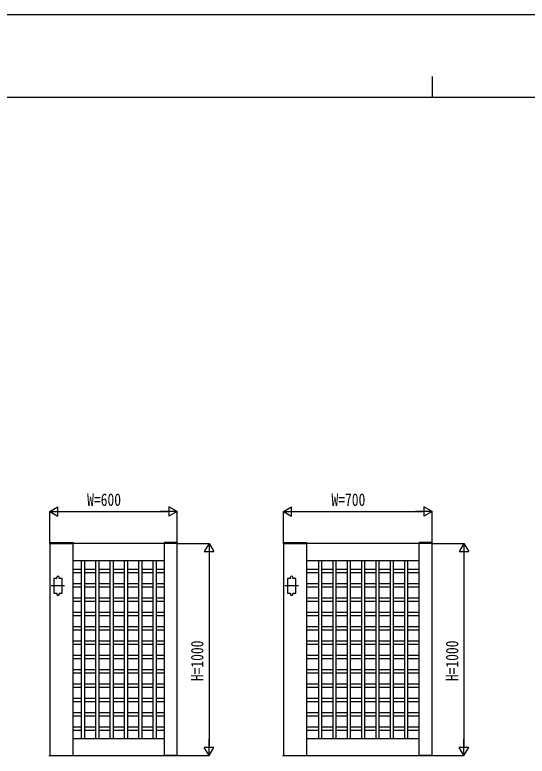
# Model space of a CAD drawing. Units: millimetres, scale not verified. Extents: x -8410 to 8410, y -5940 to 5940.
# Drawn here: x -1974 to 438, y 2447 to 5940 of the extents above; entities that cross this region are included whole.
import ezdxf
from ezdxf.enums import TextEntityAlignment as Align

# ---------------------------------------------------------------- set-up
doc = ezdxf.new("R2010")
doc.units = ezdxf.units.MM
doc.header["$LTSCALE"] = 30
for name, color, linetype in [('0-2_YKK_11', 7, 'Continuous'), ('0-3_YKK_11E', 7, 'Continuous'), ('0-4_YKK_A1', 4, 'Continuous'), ('0-5_YKK_D', 6, 'Continuous'), ('0-6_YKK_ZWAK', 7, 'Continuous')]:
    doc.layers.add(name, color=color, linetype=linetype)
doc.styles.add('ＭＳ ゴシック', font='')
doc.styles.get('ＭＳ ゴシック').set_extended_font_data('MS Gothic')

msp = doc.modelspace()

# ---------------------------------------------------------------- linework, layer by layer
at = {"layer": '0-2_YKK_11'}
for p, q in [((-1699.96, 2450), (-1699.96, 3450)), ((-1269.96, 2450), (-1269.96, 3450)), ((-599.96, 2450), (-599.96, 3450)), ((-69.96, 2450), (-69.96, 3450)), ((-1699.96, 3370), (-1269.96, 3370)), ((-599.96, 3370), (-69.96, 3370)), ((-1699.96, 2530), (-1269.96, 2530)), ((-599.96, 2530), (-69.96, 2530))]:
    msp.add_line(p, q, dxfattribs=at)
for points in [[(-1809.96, 3450), (-1809.96, 2450), (-1209.96, 2450), (-1209.96, 3450)], [(-709.96, 3450), (-709.96, 2450), (-9.96, 2450), (-9.96, 3450)]]:
    msp.add_lwpolyline(points, close=True, dxfattribs=at)
at = {"layer": '0-3_YKK_11E'}
for p, q in [((-1661.21, 3370), (-1661.21, 2530)), ((-1646.21, 3370), (-1646.21, 2530)), ((-1593.71, 3370), (-1593.71, 2530)), ((-1578.71, 3370), (-1578.71, 2530)), ((-1526.21, 3370), (-1526.21, 2530)), ((-1511.21, 3370), (-1511.21, 2530)), ((-1458.71, 3370), (-1458.71, 2530)), ((-1443.71, 3370), (-1443.71, 2530)), ((-1391.21, 3370), (-1391.21, 2530)), ((-1376.21, 3370), (-1376.21, 2530)), ((-1323.71, 3370), (-1323.71, 2530)), ((-1308.71, 3370), (-1308.71, 2530)), ((-544.96, 3370), (-544.96, 2530)), ((-529.96, 3370), (-529.96, 2530)), ((-477.46, 3370), (-477.46, 2530)), ((-462.46, 3370), (-462.46, 2530)), ((-409.96, 3370), (-409.96, 2530)), ((-394.96, 3370), (-394.96, 2530)), ((-342.46, 3370), (-342.46, 2530)), ((-327.46, 3370), (-327.46, 2530)), ((-274.96, 3370), (-274.96, 2530)), ((-259.96, 3370), (-259.96, 2530)), ((-207.46, 3370), (-207.46, 2530)), ((-192.46, 3370), (-192.46, 2530)), ((-139.96, 3370), (-139.96, 2530)), ((-124.96, 3370), (-124.96, 2530)), ((-1699.96, 3328.15), (-1661.21, 3328.15)), ((-1646.21, 3328.15), (-1593.71, 3328.15)), ((-1578.71, 3328.15), (-1526.21, 3328.15)), ((-1511.21, 3328.15), (-1458.71, 3328.15)), ((-1443.71, 3328.15), (-1391.21, 3328.15)), ((-1376.21, 3328.15), (-1323.71, 3328.15)), ((-1308.71, 3328.15), (-1269.96, 3328.15)), ((-599.96, 3328.15), (-544.96, 3328.15)), ((-529.96, 3328.15), (-477.46, 3328.15)), ((-462.46, 3328.15), (-409.96, 3328.15)), ((-394.96, 3328.15), (-342.46, 3328.15)), ((-327.46, 3328.15), (-274.96, 3328.15)), ((-259.96, 3328.15), (-207.46, 3328.15)), ((-192.46, 3328.15), (-139.96, 3328.15)), ((-124.96, 3328.15), (-69.96, 3328.15)), ((-1699.96, 3313.15), (-1661.21, 3313.15)), ((-1646.21, 3313.15), (-1593.71, 3313.15)), ((-1578.71, 3313.15), (-1526.21, 3313.15)), ((-1511.21, 3313.15), (-1458.71, 3313.15)), ((-1443.71, 3313.15), (-1391.21, 3313.15)), ((-1376.21, 3313.15), (-1323.71, 3313.15)), ((-1308.71, 3313.15), (-1269.96, 3313.15)), ((-599.96, 3313.15), (-544.96, 3313.15)), ((-529.96, 3313.15), (-477.46, 3313.15)), ((-462.46, 3313.15), (-409.96, 3313.15)), ((-394.96, 3313.15), (-342.46, 3313.15)), ((-327.46, 3313.15), (-274.96, 3313.15)), ((-259.96, 3313.15), (-207.46, 3313.15)), ((-192.46, 3313.15), (-139.96, 3313.15)), ((-124.96, 3313.15), (-69.96, 3313.15)), ((-1699.96, 3260.65), (-1661.21, 3260.65)), ((-1646.21, 3260.65), (-1593.71, 3260.65)), ((-1578.71, 3260.65), (-1526.21, 3260.65)), ((-1511.21, 3260.65), (-1458.71, 3260.65)), ((-1443.71, 3260.65), (-1391.21, 3260.65)), ((-1376.21, 3260.65), (-1323.71, 3260.65)), ((-1308.71, 3260.65), (-1269.96, 3260.65)), ((-599.96, 3260.65), (-544.96, 3260.65)), ((-529.96, 3260.65), (-477.46, 3260.65)), ((-462.46, 3260.65), (-409.96, 3260.65)), ((-394.96, 3260.65), (-342.46, 3260.65)), ((-327.46, 3260.65), (-274.96, 3260.65)), ((-259.96, 3260.65), (-207.46, 3260.65)), ((-192.46, 3260.65), (-139.96, 3260.65)), ((-124.96, 3260.65), (-69.96, 3260.65)), ((-1699.96, 3245.65), (-1661.21, 3245.65)), ((-1646.21, 3245.65), (-1593.71, 3245.65)), ((-1578.71, 3245.65), (-1526.21, 3245.65)), ((-1511.21, 3245.65), (-1458.71, 3245.65)), ((-1443.71, 3245.65), (-1391.21, 3245.65)), ((-1376.21, 3245.65), (-1323.71, 3245.65)), ((-1308.71, 3245.65), (-1269.96, 3245.65)), ((-599.96, 3245.65), (-544.96, 3245.65)), ((-529.96, 3245.65), (-477.46, 3245.65)), ((-462.46, 3245.65), (-409.96, 3245.65)), ((-394.96, 3245.65), (-342.46, 3245.65)), ((-327.46, 3245.65), (-274.96, 3245.65)), ((-259.96, 3245.65), (-207.46, 3245.65)), ((-192.46, 3245.65), (-139.96, 3245.65)), ((-124.96, 3245.65), (-69.96, 3245.65)), ((-1699.96, 3193.15), (-1661.21, 3193.15)), ((-1646.21, 3193.15), (-1593.71, 3193.15)), ((-1578.71, 3193.15), (-1526.21, 3193.15)), ((-1511.21, 3193.15), (-1458.71, 3193.15)), ((-1443.71, 3193.15), (-1391.21, 3193.15)), ((-1376.21, 3193.15), (-1323.71, 3193.15)), ((-1308.71, 3193.15), (-1269.96, 3193.15)), ((-599.96, 3193.15), (-544.96, 3193.15)), ((-529.96, 3193.15), (-477.46, 3193.15)), ((-462.46, 3193.15), (-409.96, 3193.15)), ((-394.96, 3193.15), (-342.46, 3193.15)), ((-327.46, 3193.15), (-274.96, 3193.15)), ((-259.96, 3193.15), (-207.46, 3193.15)), ((-192.46, 3193.15), (-139.96, 3193.15)), ((-124.96, 3193.15), (-69.96, 3193.15)), ((-1699.96, 3178.15), (-1661.21, 3178.15)), ((-1646.21, 3178.15), (-1593.71, 3178.15)), ((-1578.71, 3178.15), (-1526.21, 3178.15)), ((-1511.21, 3178.15), (-1458.71, 3178.15)), ((-1443.71, 3178.15), (-1391.21, 3178.15)), ((-1376.21, 3178.15), (-1323.71, 3178.15)), ((-1308.71, 3178.15), (-1269.96, 3178.15)), ((-599.96, 3178.15), (-544.96, 3178.15)), ((-529.96, 3178.15), (-477.46, 3178.15)), ((-462.46, 3178.15), (-409.96, 3178.15)), ((-394.96, 3178.15), (-342.46, 3178.15)), ((-327.46, 3178.15), (-274.96, 3178.15)), ((-259.96, 3178.15), (-207.46, 3178.15)), ((-192.46, 3178.15), (-139.96, 3178.15)), ((-124.96, 3178.15), (-69.96, 3178.15)), ((-1699.96, 3125.65), (-1661.21, 3125.65)), ((-1699.96, 3110.65), (-1661.21, 3110.65)), ((-1646.21, 3125.65), (-1593.71, 3125.65)), ((-1646.21, 3110.65), (-1593.71, 3110.65)), ((-1578.71, 3125.65), (-1526.21, 3125.65)), ((-1578.71, 3110.65), (-1526.21, 3110.65)), ((-1511.21, 3125.65), (-1458.71, 3125.65)), ((-1511.21, 3110.65), (-1458.71, 3110.65)), ((-1443.71, 3125.65), (-1391.21, 3125.65)), ((-1443.71, 3110.65), (-1391.21, 3110.65)), ((-1376.21, 3125.65), (-1323.71, 3125.65)), ((-1376.21, 3110.65), (-1323.71, 3110.65)), ((-1308.71, 3125.65), (-1269.96, 3125.65)), ((-1308.71, 3110.65), (-1269.96, 3110.65)), ((-599.96, 3125.65), (-544.96, 3125.65)), ((-599.96, 3110.65), (-544.96, 3110.65)), ((-529.96, 3125.65), (-477.46, 3125.65)), ((-529.96, 3110.65), (-477.46, 3110.65)), ((-462.46, 3125.65), (-409.96, 3125.65)), ((-462.46, 3110.65), (-409.96, 3110.65)), ((-394.96, 3125.65), (-342.46, 3125.65)), ((-394.96, 3110.65), (-342.46, 3110.65)), ((-327.46, 3125.65), (-274.96, 3125.65)), ((-327.46, 3110.65), (-274.96, 3110.65)), ((-259.96, 3125.65), (-207.46, 3125.65)), ((-259.96, 3110.65), (-207.46, 3110.65)), ((-192.46, 3125.65), (-139.96, 3125.65)), ((-192.46, 3110.65), (-139.96, 3110.65)), ((-124.96, 3125.65), (-69.96, 3125.65)), ((-124.96, 3110.65), (-69.96, 3110.65)), ((-1699.96, 3058.15), (-1661.21, 3058.15)), ((-1699.96, 3043.15), (-1661.21, 3043.15)), ((-1646.21, 3058.15), (-1593.71, 3058.15)), ((-1646.21, 3043.15), (-1593.71, 3043.15)), ((-1578.71, 3058.15), (-1526.21, 3058.15)), ((-1578.71, 3043.15), (-1526.21, 3043.15)), ((-1511.21, 3058.15), (-1458.71, 3058.15)), ((-1511.21, 3043.15), (-1458.71, 3043.15)), ((-1443.71, 3058.15), (-1391.21, 3058.15)), ((-1443.71, 3043.15), (-1391.21, 3043.15)), ((-1376.21, 3058.15), (-1323.71, 3058.15)), ((-1376.21, 3043.15), (-1323.71, 3043.15)), ((-1308.71, 3058.15), (-1269.96, 3058.15)), ((-1308.71, 3043.15), (-1269.96, 3043.15)), ((-599.96, 3058.15), (-544.96, 3058.15)), ((-599.96, 3043.15), (-544.96, 3043.15)), ((-529.96, 3058.15), (-477.46, 3058.15)), ((-529.96, 3043.15), (-477.46, 3043.15)), ((-462.46, 3058.15), (-409.96, 3058.15)), ((-462.46, 3043.15), (-409.96, 3043.15)), ((-394.96, 3058.15), (-342.46, 3058.15)), ((-394.96, 3043.15), (-342.46, 3043.15)), ((-327.46, 3058.15), (-274.96, 3058.15)), ((-327.46, 3043.15), (-274.96, 3043.15)), ((-259.96, 3058.15), (-207.46, 3058.15)), ((-259.96, 3043.15), (-207.46, 3043.15)), ((-192.46, 3058.15), (-139.96, 3058.15)), ((-192.46, 3043.15), (-139.96, 3043.15)), ((-124.96, 3058.15), (-69.96, 3058.15)), ((-124.96, 3043.15), (-69.96, 3043.15)), ((-1699.96, 2990.65), (-1661.21, 2990.65)), ((-1699.96, 2975.65), (-1661.21, 2975.65)), ((-1646.21, 2990.65), (-1593.71, 2990.65)), ((-1646.21, 2975.65), (-1593.71, 2975.65)), ((-1578.71, 2990.65), (-1526.21, 2990.65)), ((-1578.71, 2975.65), (-1526.21, 2975.65)), ((-1511.21, 2990.65), (-1458.71, 2990.65)), ((-1511.21, 2975.65), (-1458.71, 2975.65)), ((-1443.71, 2990.65), (-1391.21, 2990.65)), ((-1443.71, 2975.65), (-1391.21, 2975.65)), ((-1376.21, 2990.65), (-1323.71, 2990.65)), ((-1376.21, 2975.65), (-1323.71, 2975.65)), ((-1308.71, 2990.65), (-1269.96, 2990.65)), ((-1308.71, 2975.65), (-1269.96, 2975.65)), ((-599.96, 2990.65), (-544.96, 2990.65)), ((-599.96, 2975.65), (-544.96, 2975.65)), ((-529.96, 2990.65), (-477.46, 2990.65)), ((-529.96, 2975.65), (-477.46, 2975.65)), ((-462.46, 2990.65), (-409.96, 2990.65)), ((-462.46, 2975.65), (-409.96, 2975.65)), ((-394.96, 2990.65), (-342.46, 2990.65)), ((-394.96, 2975.65), (-342.46, 2975.65)), ((-327.46, 2990.65), (-274.96, 2990.65)), ((-327.46, 2975.65), (-274.96, 2975.65)), ((-259.96, 2990.65), (-207.46, 2990.65)), ((-259.96, 2975.65), (-207.46, 2975.65)), ((-192.46, 2990.65), (-139.96, 2990.65)), ((-192.46, 2975.65), (-139.96, 2975.65)), ((-124.96, 2990.65), (-69.96, 2990.65)), ((-124.96, 2975.65), (-69.96, 2975.65)), ((-1699.96, 2923.15), (-1661.21, 2923.15)), ((-1699.96, 2908.15), (-1661.21, 2908.15)), ((-1646.21, 2923.15), (-1593.71, 2923.15)), ((-1646.21, 2908.15), (-1593.71, 2908.15)), ((-1578.71, 2923.15), (-1526.21, 2923.15)), ((-1578.71, 2908.15), (-1526.21, 2908.15)), ((-1511.21, 2923.15), (-1458.71, 2923.15)), ((-1511.21, 2908.15), (-1458.71, 2908.15)), ((-1443.71, 2923.15), (-1391.21, 2923.15)), ((-1443.71, 2908.15), (-1391.21, 2908.15)), ((-1376.21, 2923.15), (-1323.71, 2923.15)), ((-1376.21, 2908.15), (-1323.71, 2908.15)), ((-1308.71, 2923.15), (-1269.96, 2923.15)), ((-1308.71, 2908.15), (-1269.96, 2908.15)), ((-599.96, 2923.15), (-544.96, 2923.15)), ((-599.96, 2908.15), (-544.96, 2908.15)), ((-529.96, 2923.15), (-477.46, 2923.15)), ((-529.96, 2908.15), (-477.46, 2908.15)), ((-462.46, 2923.15), (-409.96, 2923.15)), ((-462.46, 2908.15), (-409.96, 2908.15)), ((-394.96, 2923.15), (-342.46, 2923.15)), ((-394.96, 2908.15), (-342.46, 2908.15)), ((-327.46, 2923.15), (-274.96, 2923.15)), ((-327.46, 2908.15), (-274.96, 2908.15)), ((-259.96, 2923.15), (-207.46, 2923.15)), ((-259.96, 2908.15), (-207.46, 2908.15)), ((-192.46, 2923.15), (-139.96, 2923.15)), ((-192.46, 2908.15), (-139.96, 2908.15)), ((-124.96, 2923.15), (-69.96, 2923.15)), ((-124.96, 2908.15), (-69.96, 2908.15)), ((-1699.96, 2855.65), (-1661.21, 2855.65)), ((-1699.96, 2840.65), (-1661.21, 2840.65)), ((-1646.21, 2855.65), (-1593.71, 2855.65)), ((-1646.21, 2840.65), (-1593.71, 2840.65)), ((-1578.71, 2855.65), (-1526.21, 2855.65)), ((-1578.71, 2840.65), (-1526.21, 2840.65)), ((-1511.21, 2855.65), (-1458.71, 2855.65)), ((-1511.21, 2840.65), (-1458.71, 2840.65)), ((-1443.71, 2855.65), (-1391.21, 2855.65)), ((-1443.71, 2840.65), (-1391.21, 2840.65)), ((-1376.21, 2855.65), (-1323.71, 2855.65)), ((-1376.21, 2840.65), (-1323.71, 2840.65)), ((-1308.71, 2855.65), (-1269.96, 2855.65)), ((-1308.71, 2840.65), (-1269.96, 2840.65)), ((-599.96, 2855.65), (-544.96, 2855.65)), ((-599.96, 2840.65), (-544.96, 2840.65)), ((-529.96, 2855.65), (-477.46, 2855.65)), ((-529.96, 2840.65), (-477.46, 2840.65)), ((-462.46, 2855.65), (-409.96, 2855.65)), ((-462.46, 2840.65), (-409.96, 2840.65)), ((-394.96, 2855.65), (-342.46, 2855.65)), ((-394.96, 2840.65), (-342.46, 2840.65)), ((-327.46, 2855.65), (-274.96, 2855.65)), ((-327.46, 2840.65), (-274.96, 2840.65)), ((-259.96, 2855.65), (-207.46, 2855.65)), ((-259.96, 2840.65), (-207.46, 2840.65)), ((-192.46, 2855.65), (-139.96, 2855.65)), ((-192.46, 2840.65), (-139.96, 2840.65)), ((-124.96, 2855.65), (-69.96, 2855.65)), ((-124.96, 2840.65), (-69.96, 2840.65)), ((-1699.96, 2788.15), (-1661.21, 2788.15)), ((-1699.96, 2773.15), (-1661.21, 2773.15)), ((-1646.21, 2788.15), (-1593.71, 2788.15)), ((-1646.21, 2773.15), (-1593.71, 2773.15)), ((-1578.71, 2788.15), (-1526.21, 2788.15)), ((-1578.71, 2773.15), (-1526.21, 2773.15)), ((-1511.21, 2788.15), (-1458.71, 2788.15)), ((-1511.21, 2773.15), (-1458.71, 2773.15)), ((-1443.71, 2788.15), (-1391.21, 2788.15)), ((-1443.71, 2773.15), (-1391.21, 2773.15)), ((-1376.21, 2788.15), (-1323.71, 2788.15)), ((-1376.21, 2773.15), (-1323.71, 2773.15)), ((-1308.71, 2788.15), (-1269.96, 2788.15)), ((-1308.71, 2773.15), (-1269.96, 2773.15)), ((-599.96, 2788.15), (-544.96, 2788.15)), ((-599.96, 2773.15), (-544.96, 2773.15)), ((-529.96, 2788.15), (-477.46, 2788.15)), ((-529.96, 2773.15), (-477.46, 2773.15)), ((-462.46, 2788.15), (-409.96, 2788.15)), ((-462.46, 2773.15), (-409.96, 2773.15)), ((-394.96, 2788.15), (-342.46, 2788.15)), ((-394.96, 2773.15), (-342.46, 2773.15)), ((-327.46, 2788.15), (-274.96, 2788.15)), ((-327.46, 2773.15), (-274.96, 2773.15)), ((-259.96, 2788.15), (-207.46, 2788.15)), ((-259.96, 2773.15), (-207.46, 2773.15)), ((-192.46, 2788.15), (-139.96, 2788.15)), ((-192.46, 2773.15), (-139.96, 2773.15)), ((-124.96, 2788.15), (-69.96, 2788.15)), ((-124.96, 2773.15), (-69.96, 2773.15)), ((-1699.96, 2720.65), (-1661.21, 2720.65)), ((-1699.96, 2705.65), (-1661.21, 2705.65)), ((-1646.21, 2720.65), (-1593.71, 2720.65)), ((-1646.21, 2705.65), (-1593.71, 2705.65)), ((-1578.71, 2720.65), (-1526.21, 2720.65)), ((-1578.71, 2705.65), (-1526.21, 2705.65)), ((-1511.21, 2720.65), (-1458.71, 2720.65)), ((-1511.21, 2705.65), (-1458.71, 2705.65)), ((-1443.71, 2720.65), (-1391.21, 2720.65)), ((-1443.71, 2705.65), (-1391.21, 2705.65)), ((-1376.21, 2720.65), (-1323.71, 2720.65)), ((-1376.21, 2705.65), (-1323.71, 2705.65)), ((-1308.71, 2720.65), (-1269.96, 2720.65)), ((-1308.71, 2705.65), (-1269.96, 2705.65)), ((-599.96, 2720.65), (-544.96, 2720.65)), ((-599.96, 2705.65), (-544.96, 2705.65)), ((-529.96, 2720.65), (-477.46, 2720.65)), ((-529.96, 2705.65), (-477.46, 2705.65)), ((-462.46, 2720.65), (-409.96, 2720.65)), ((-462.46, 2705.65), (-409.96, 2705.65)), ((-394.96, 2720.65), (-342.46, 2720.65)), ((-394.96, 2705.65), (-342.46, 2705.65)), ((-327.46, 2720.65), (-274.96, 2720.65)), ((-327.46, 2705.65), (-274.96, 2705.65)), ((-259.96, 2720.65), (-207.46, 2720.65)), ((-259.96, 2705.65), (-207.46, 2705.65)), ((-192.46, 2720.65), (-139.96, 2720.65)), ((-192.46, 2705.65), (-139.96, 2705.65)), ((-124.96, 2720.65), (-69.96, 2720.65)), ((-124.96, 2705.65), (-69.96, 2705.65)), ((-1699.96, 2653.15), (-1661.21, 2653.15)), ((-1699.96, 2638.15), (-1661.21, 2638.15)), ((-1646.21, 2653.15), (-1593.71, 2653.15)), ((-1646.21, 2638.15), (-1593.71, 2638.15)), ((-1578.71, 2653.15), (-1526.21, 2653.15)), ((-1578.71, 2638.15), (-1526.21, 2638.15)), ((-1511.21, 2653.15), (-1458.71, 2653.15)), ((-1511.21, 2638.15), (-1458.71, 2638.15)), ((-1443.71, 2653.15), (-1391.21, 2653.15)), ((-1443.71, 2638.15), (-1391.21, 2638.15)), ((-1376.21, 2653.15), (-1323.71, 2653.15)), ((-1376.21, 2638.15), (-1323.71, 2638.15)), ((-1308.71, 2653.15), (-1269.96, 2653.15)), ((-1308.71, 2638.15), (-1269.96, 2638.15)), ((-599.96, 2653.15), (-544.96, 2653.15)), ((-599.96, 2638.15), (-544.96, 2638.15)), ((-529.96, 2653.15), (-477.46, 2653.15)), ((-529.96, 2638.15), (-477.46, 2638.15)), ((-462.46, 2653.15), (-409.96, 2653.15)), ((-462.46, 2638.15), (-409.96, 2638.15)), ((-394.96, 2653.15), (-342.46, 2653.15)), ((-394.96, 2638.15), (-342.46, 2638.15)), ((-327.46, 2653.15), (-274.96, 2653.15)), ((-327.46, 2638.15), (-274.96, 2638.15)), ((-259.96, 2653.15), (-207.46, 2653.15)), ((-259.96, 2638.15), (-207.46, 2638.15)), ((-192.46, 2653.15), (-139.96, 2653.15)), ((-192.46, 2638.15), (-139.96, 2638.15)), ((-124.96, 2653.15), (-69.96, 2653.15)), ((-124.96, 2638.15), (-69.96, 2638.15)), ((-1699.96, 2585.65), (-1661.21, 2585.65)), ((-1646.21, 2585.65), (-1593.71, 2585.65)), ((-1578.71, 2585.65), (-1526.21, 2585.65)), ((-1511.21, 2585.65), (-1458.71, 2585.65)), ((-1443.71, 2585.65), (-1391.21, 2585.65)), ((-1376.21, 2585.65), (-1323.71, 2585.65)), ((-1308.71, 2585.65), (-1269.96, 2585.65)), ((-599.96, 2585.65), (-544.96, 2585.65)), ((-529.96, 2585.65), (-477.46, 2585.65)), ((-462.46, 2585.65), (-409.96, 2585.65)), ((-394.96, 2585.65), (-342.46, 2585.65)), ((-327.46, 2585.65), (-274.96, 2585.65)), ((-259.96, 2585.65), (-207.46, 2585.65)), ((-192.46, 2585.65), (-139.96, 2585.65)), ((-124.96, 2585.65), (-69.96, 2585.65)), ((-1699.96, 2570.65), (-1661.21, 2570.65)), ((-1646.21, 2570.65), (-1593.71, 2570.65)), ((-1578.71, 2570.65), (-1526.21, 2570.65)), ((-1511.21, 2570.65), (-1458.71, 2570.65)), ((-1443.71, 2570.65), (-1391.21, 2570.65)), ((-1376.21, 2570.65), (-1323.71, 2570.65)), ((-1308.71, 2570.65), (-1269.96, 2570.65)), ((-599.96, 2570.65), (-544.96, 2570.65)), ((-529.96, 2570.65), (-477.46, 2570.65)), ((-462.46, 2570.65), (-409.96, 2570.65)), ((-394.96, 2570.65), (-342.46, 2570.65)), ((-327.46, 2570.65), (-274.96, 2570.65)), ((-259.96, 2570.65), (-207.46, 2570.65)), ((-192.46, 2570.65), (-139.96, 2570.65)), ((-124.96, 2570.65), (-69.96, 2570.65))]:
    msp.add_line(p, q, dxfattribs=at)
at = {"layer": '0-4_YKK_A1'}
for p, q in [((-1810.33, 3452.55), (-1810.46, 3450)), ((-1810.46, 3450), (-1699.46, 3450)), ((-1809.33, 3453.5), (-1700.59, 3453.5)), ((-1699.59, 3452.55), (-1699.46, 3450)), ((-1270.33, 3452.55), (-1270.46, 3450)), ((-1209.46, 3450), (-1270.46, 3450)), ((-1210.59, 3453.5), (-1269.33, 3453.5)), ((-1209.59, 3452.55), (-1209.46, 3450)), ((-710.33, 3452.55), (-710.46, 3450)), ((-710.46, 3450), (-599.46, 3450)), ((-709.33, 3453.5), (-600.59, 3453.5)), ((-599.59, 3452.55), (-599.46, 3450)), ((-70.33, 3452.55), (-70.46, 3450)), ((-9.46, 3450), (-70.46, 3450)), ((-10.59, 3453.5), (-69.33, 3453.5)), ((-9.59, 3452.55), (-9.46, 3450)), ((-1775.96, 3285), (-1775.96, 3290)), ((-1765.96, 3285), (-1765.96, 3290)), ((-675.96, 3285), (-675.96, 3290)), ((-665.96, 3285), (-665.96, 3290)), ((-1739.46, 3250), (-1802.46, 3250)), ((-639.46, 3250), (-702.46, 3250)), ((-1775.96, 3215), (-1775.96, 3210)), ((-1765.96, 3215), (-1765.96, 3210)), ((-675.96, 3215), (-675.96, 3210)), ((-665.96, 3215), (-665.96, 3210)), ((-1810.46, 2450), (-1699.46, 2450)), ((-1810.33, 2447.45), (-1810.46, 2450)), ((-1699.59, 2447.45), (-1699.46, 2450)), ((-1209.46, 2450), (-1270.46, 2450)), ((-1270.33, 2447.45), (-1270.46, 2450)), ((-1209.59, 2447.45), (-1209.46, 2450)), ((-710.46, 2450), (-599.46, 2450)), ((-710.33, 2447.45), (-710.46, 2450)), ((-599.59, 2447.45), (-599.46, 2450)), ((-9.46, 2450), (-70.46, 2450)), ((-70.33, 2447.45), (-70.46, 2450)), ((-9.59, 2447.45), (-9.46, 2450))]:
    msp.add_line(p, q, dxfattribs=at)
for points in [[(-1775.96, 3285), (-1789.96, 3285), (-1789.96, 3215), (-1775.96, 3215)], [(-1765.96, 3215), (-1751.96, 3215), (-1751.96, 3285), (-1765.96, 3285)], [(-675.96, 3285), (-689.96, 3285), (-689.96, 3215), (-675.96, 3215)], [(-665.96, 3215), (-651.96, 3215), (-651.96, 3285), (-665.96, 3285)]]:
    msp.add_lwpolyline(points, dxfattribs=at)
for centre, radius, start, end in [((-1809.33, 3452.5), 1, 90, 177), ((-1700.59, 3452.5), 1, 3, 90), ((-1269.33, 3452.5), 1, 90, 177), ((-1210.59, 3452.5), 1, 3, 90), ((-709.33, 3452.5), 1, 90, 177), ((-600.59, 3452.5), 1, 3, 90), ((-69.33, 3452.5), 1, 90, 177), ((-10.59, 3452.5), 1, 3, 90), ((-1770.96, 3290), 5, 0, 180), ((-670.96, 3290), 5, 0, 180), ((-1770.96, 3210), 5, 180, 0), ((-670.96, 3210), 5, 180, 0)]:
    msp.add_arc(centre, radius, start, end, dxfattribs=at)
at = {"layer": '0-5_YKK_D'}
for p, q in [((-1809.96, 3600), (-1770.99, 3622.5)), ((-1809.96, 3452), (-1809.96, 3601)), ((-1809.96, 3600), (-1770.99, 3577.5)), ((-1809.96, 3600), (-1732.02, 3600)), ((-1770.99, 3577.5), (-1770.99, 3622.5)), ((-1764.96, 3600), (-1254.96, 3600)), ((-1209.96, 3600), (-1287.9, 3600)), ((-1209.96, 3600), (-1248.93, 3622.5)), ((-1248.93, 3622.5), (-1248.93, 3577.5)), ((-1209.96, 3600), (-1248.93, 3577.5)), ((-1209.96, 3452), (-1209.96, 3601)), ((-709.96, 3600), (-670.99, 3622.5)), ((-709.96, 3452), (-709.96, 3601)), ((-709.96, 3600), (-670.99, 3577.5)), ((-709.96, 3600), (-632.02, 3600)), ((-670.99, 3577.5), (-670.99, 3622.5)), ((-664.96, 3600), (-54.96, 3600)), ((-9.96, 3600), (-87.9, 3600)), ((-9.96, 3600), (-48.93, 3622.5)), ((-48.93, 3622.5), (-48.93, 3577.5)), ((-9.96, 3600), (-48.93, 3577.5)), ((-9.96, 3452), (-9.96, 3601)), ((-1207.96, 3450), (-1058.96, 3450)), ((-1059.96, 3450), (-1082.46, 3411.03)), ((-1059.96, 3450), (-1037.46, 3411.03)), ((-1059.96, 3450), (-1059.96, 3372.06)), ((-7.96, 3450), (141.04, 3450)), ((140.04, 3450), (117.54, 3411.03)), ((140.04, 3450), (162.54, 3411.03)), ((140.04, 3450), (140.04, 3372.06)), ((-1082.46, 3411.03), (-1037.46, 3411.03)), ((-1059.96, 3405), (-1059.96, 2495)), ((117.54, 3411.03), (162.54, 3411.03)), ((140.04, 3405), (140.04, 2495)), ((-1059.96, 2450), (-1059.96, 2527.94)), ((140.04, 2450), (140.04, 2527.94)), ((-1059.96, 2450), (-1082.46, 2488.97)), ((-1037.46, 2488.97), (-1082.46, 2488.97)), ((-1059.96, 2450), (-1037.46, 2488.97)), ((140.04, 2450), (117.54, 2488.97)), ((162.54, 2488.97), (117.54, 2488.97)), ((140.04, 2450), (162.54, 2488.97)), ((-1207.96, 2450), (-1058.96, 2450)), ((-7.96, 2450), (141.04, 2450))]:
    msp.add_line(p, q, dxfattribs=at)
at = {"layer": '0-6_YKK_ZWAK'}
for p, q in [((-9.96, 5650), (-9.96, 5550)), ((7790.04, 5550), (-7809.96, 5550))]:
    msp.add_line(p, q, dxfattribs=at)
msp.add_lwpolyline([(-8410, -5940), (8410, -5940), (8410, 5940), (-8410, 5940)], close=True, dxfattribs=at)

# ---------------------------------------------------------------- texts
at = {"layer": '0-5_YKK_D', "style": 'ＭＳ ゴシック', "width": 0.8}
for s, p in [('W=600', (-1633.69, 3609)), ('W=700', (-483.69, 3609))]:
    msp.add_text(s, height=58.65, dxfattribs=at).set_placement(p, align=Align.BOTTOM_LEFT)
for p in [(-1068.96, 2800.67), (131.04, 2800.67)]:
    msp.add_text('H=1000', height=58.65, rotation=90, dxfattribs=at).set_placement(p, align=Align.BOTTOM_LEFT)

doc.saveas('drawing.dxf')
